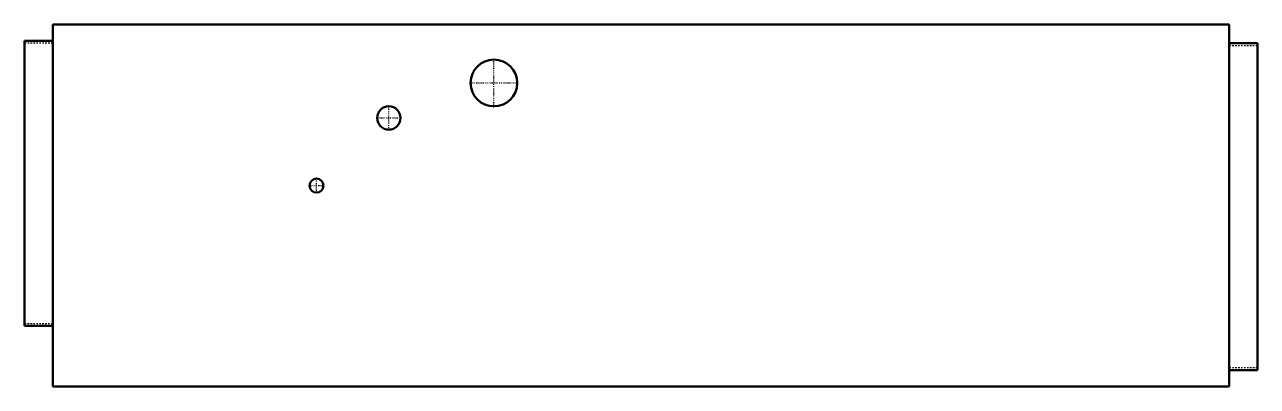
# Model space of a CAD drawing. Header units: millimetres. Extents: x -419 to 419, y 0 to 246.
import ezdxf

# ---------------------------------------------------------------- set-up
doc = ezdxf.new("R2010")
doc.units = ezdxf.units.MM
doc.linetypes.add('Center', pattern=[1.5, 0.45, -0.5, 0.05, -0.5])
doc.linetypes.add('Dashed', pattern=[2, 1, -1])
for name, color, linetype, lineweight in [('AM_0', 7, 'Continuous', 50), ('AM_7', 7, 'Center', 25), ('AM_9', 6, 'Dashed', 25)]:
    doc.layers.add(name, color=color, linetype=linetype, lineweight=lineweight)

# ---------------------------------------------------------------- blocks, each defined once
blk = doc.blocks.new('1_FBA30AAVJU_PART4_0_in_FBA30AAVJU_2')
at = {"layer": 'AM_0'}
blk.add_circle((-100.0125, 206.375), 15.875, dxfattribs=at)
at = {"layer": 'AM_7'}
for p, q in [((-100.0125, 189.70625), (-100.0125, 223.04375)), ((-116.68125, 206.375), (-83.34375, 206.375))]:
    blk.add_line(p, q, dxfattribs=at)
blk = doc.blocks.new('2_FBA30AAVJU_PART3_0_in_FBA30AAVJU_2')
at = {"layer": 'AM_0'}
blk.add_circle((-220.6625, 136.525), 4.7625, dxfattribs=at)
at = {"layer": 'AM_7'}
for p, q in [((-225.663125, 136.525), (-215.661875, 136.525)), ((-220.6625, 131.524375), (-220.6625, 141.525625))]:
    blk.add_line(p, q, dxfattribs=at)
blk = doc.blocks.new('3_FBA30AAVJU_PART2_0_in_FBA30AAVJU_2')
at = {"layer": 'AM_0'}
blk.add_circle((-171.45, 182.5625), 7.9375, dxfattribs=at)
at = {"layer": 'AM_7'}
for p, q in [((-171.45, 174.228125), (-171.45, 190.896875)), ((-179.784375, 182.5625), (-163.115625, 182.5625))]:
    blk.add_line(p, q, dxfattribs=at)
blk = doc.blocks.new('4_FBA30AAVJU_PART1_0_in_FBA30AAVJU_2')
at = {"layer": 'AM_0'}
for p, q in [((-400.05, 246.0625), (400.05, 246.0625)), ((-400.05, 246.0625), (-400.05, 0)), ((400.05, 0), (400.05, 246.0625)), ((-400.05, 234.95), (-419.1, 234.95)), ((-419.1, 41.275), (-419.1, 234.95)), ((400.05, 233.3625), (419.1, 233.3625)), ((419.1, 233.3625), (419.1, 11.1125)), ((-419.1, 41.275), (-400.05, 41.275)), ((419.1, 11.1125), (400.05, 11.1125)), ((400.05, 0), (-400.05, 0))]:
    blk.add_line(p, q, dxfattribs=at)
at = {"layer": 'AM_9'}
for p, q in [((-400.05, 233.3625), (-419.1, 233.3625)), ((400.05, 231.775), (419.1, 231.775)), ((-419.1, 42.8625), (-400.05, 42.8625)), ((419.1, 12.7), (400.05, 12.7))]:
    blk.add_line(p, q, dxfattribs=at)

msp = doc.modelspace()

# ---------------------------------------------------------------- block references
for name in ['4_FBA30AAVJU_PART1_0_in_FBA30AAVJU_2', '1_FBA30AAVJU_PART4_0_in_FBA30AAVJU_2', '3_FBA30AAVJU_PART2_0_in_FBA30AAVJU_2', '2_FBA30AAVJU_PART3_0_in_FBA30AAVJU_2']:
    msp.add_blockref(name, (0, 0))

doc.saveas('drawing.dxf')
